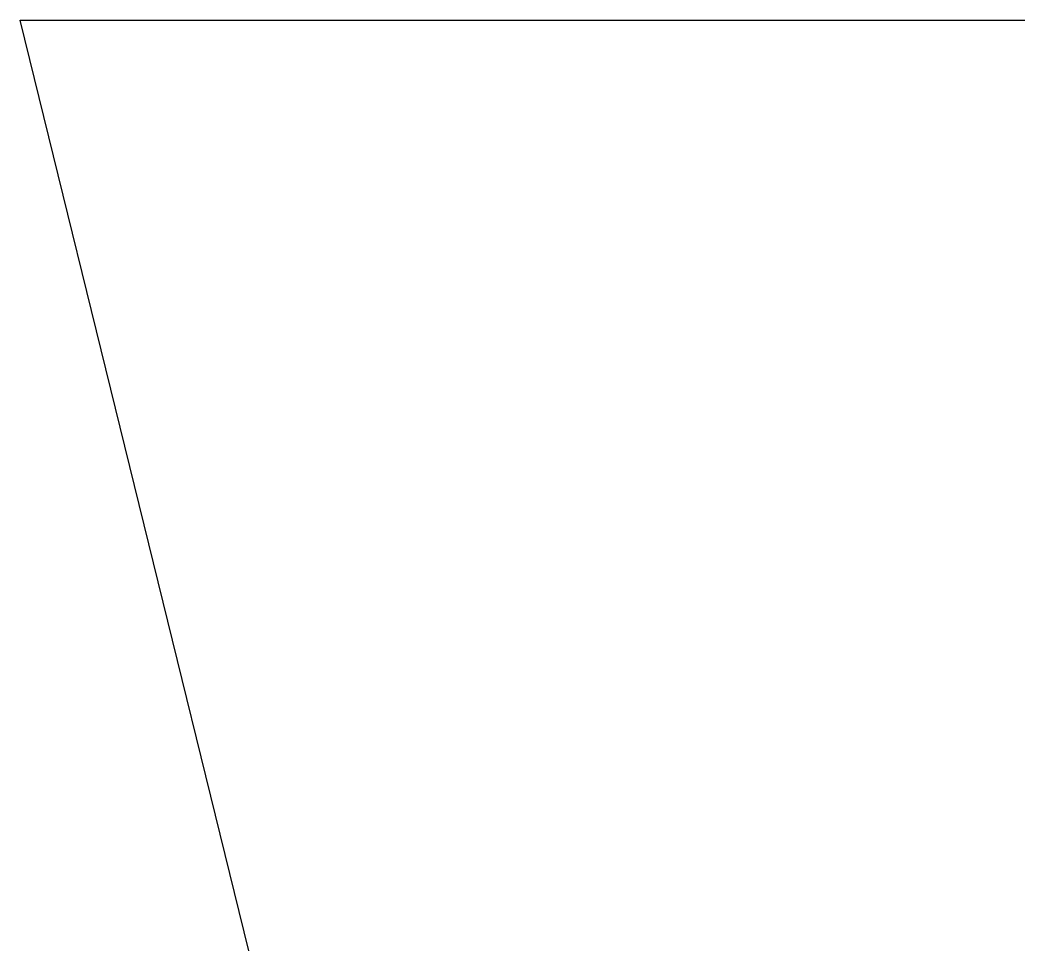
# Model space of a CAD drawing. Extents: x -10.1 to 10.1, y -6.6 to 12.1.
import ezdxf

# ---------------------------------------------------------------- set-up
doc = ezdxf.new("R2010")
doc.units = 0
doc.header["$MEASUREMENT"] = 0
doc.layers.get('0').update_dxf_attribs({"linetype": 'CONTINUOUS'})

msp = doc.modelspace()

# ---------------------------------------------------------------- linework, layer by layer
at = {"elevation": -7.7}
msp.add_lwpolyline([(-5.5, -6.6), (-10.1, 12.12), (10.1, 12.12)], dxfattribs=at)

doc.saveas('drawing.dxf')
